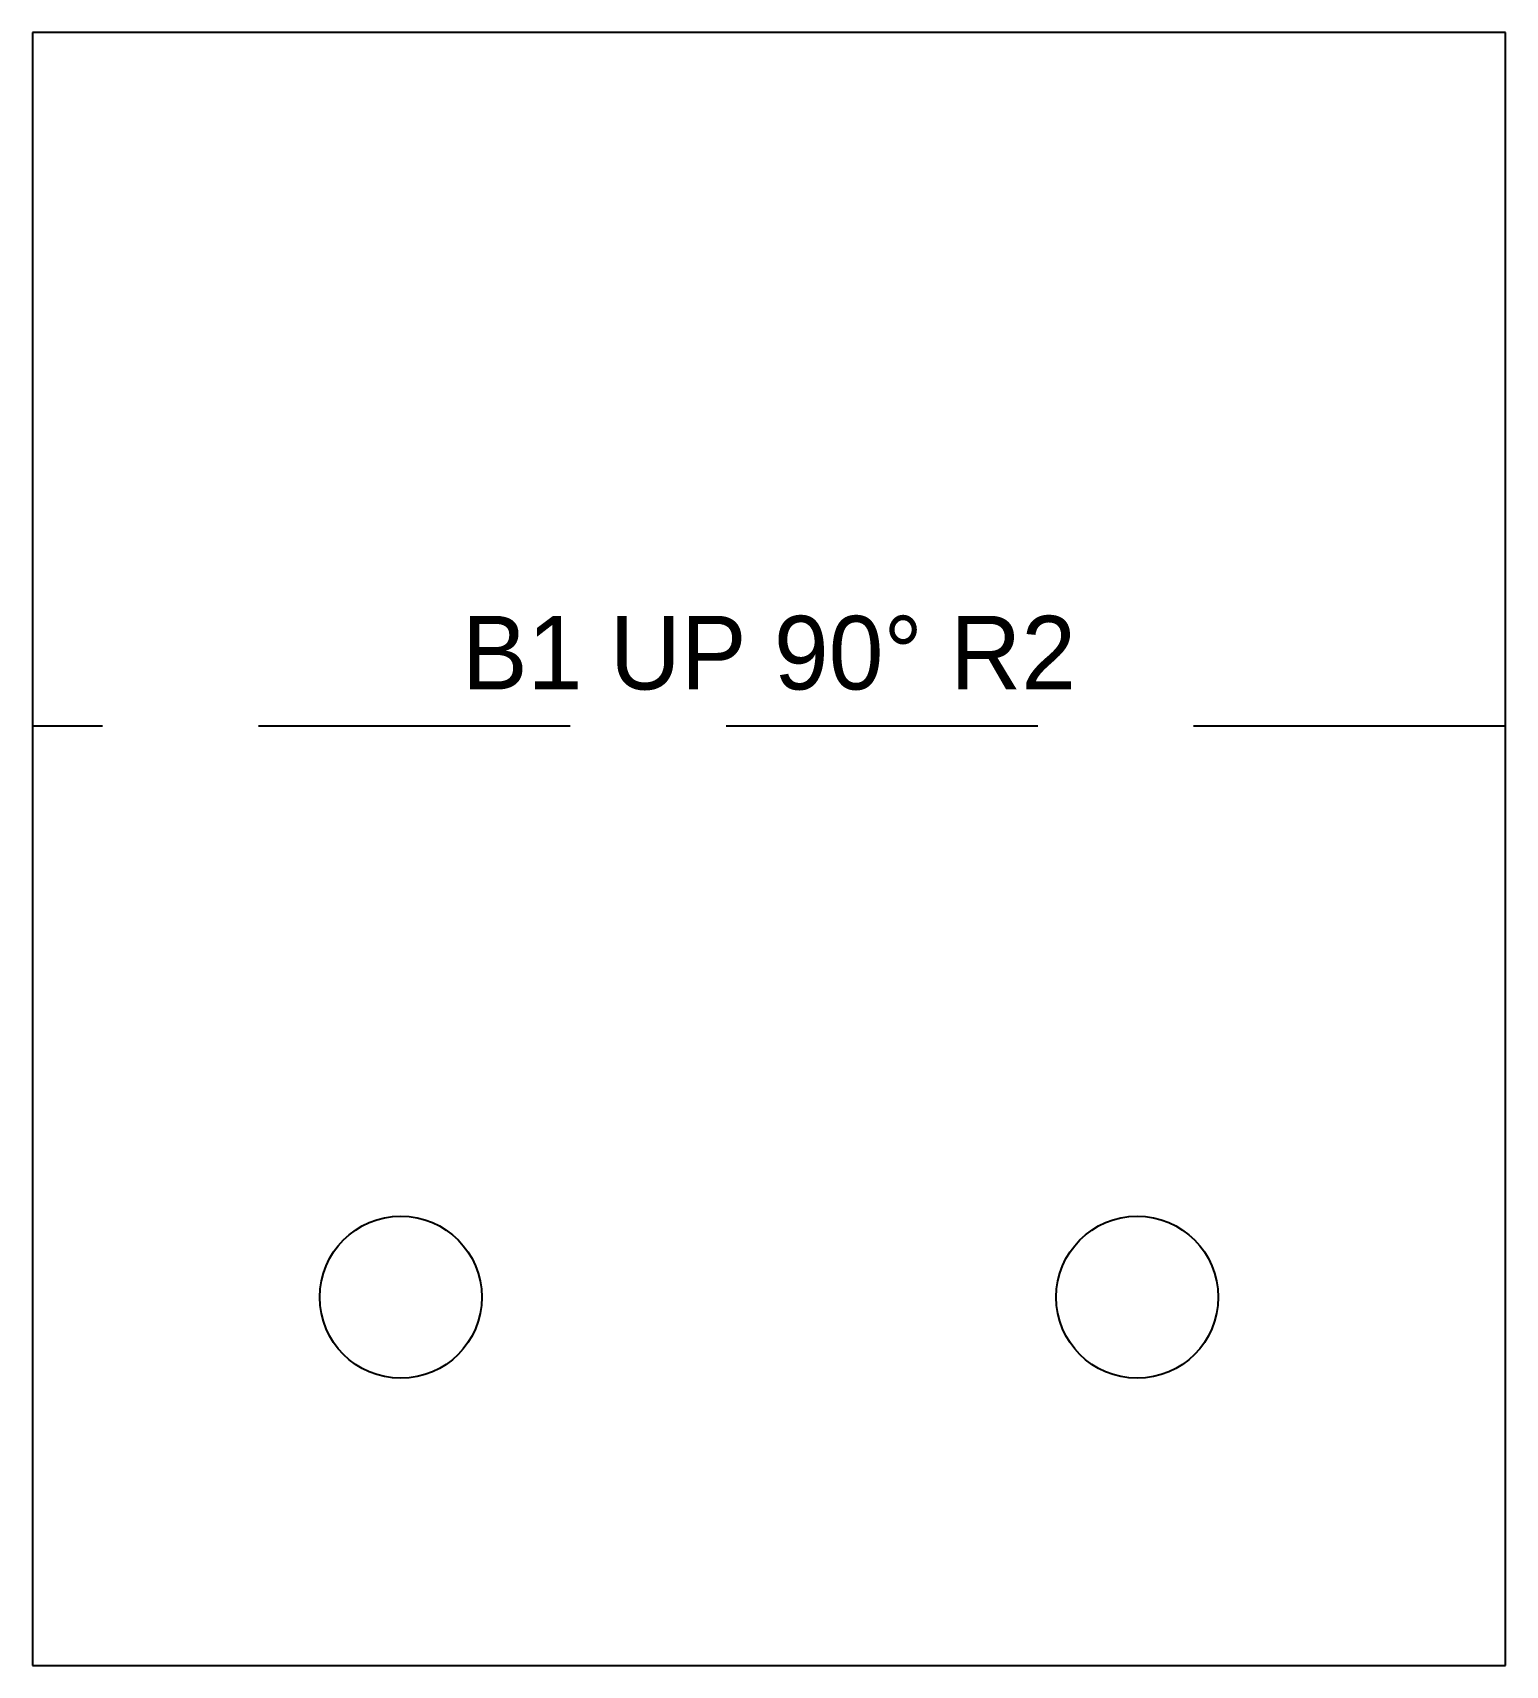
# Model space of a CAD drawing. Header units: millimetres. Extents: x -30 to 30, y -20 to 46.5.
import ezdxf
from ezdxf.enums import TextEntityAlignment as Align

# ---------------------------------------------------------------- set-up
doc = ezdxf.new("R2010")
doc.units = ezdxf.units.MM
doc.linetypes.add('DASHED', pattern=[19.05, 12.7, -6.35])
for name, color, linetype in [('BEND_NOTES', 8, 'Continuous'), ('BEND_UP', 1, 'DASHED'), ('CUT', 4, 'Continuous'), ('OUTLINE', 7, 'Continuous')]:
    doc.layers.add(name, color=color, linetype=linetype)

msp = doc.modelspace()

# ---------------------------------------------------------------- linework, layer by layer
at = {"layer": 'BEND_UP'}
msp.add_line((30, 18.262), (-30, 18.262), dxfattribs=at)
at = {"layer": 'CUT'}
for centre in [(-15, -5), (15, -5)]:
    msp.add_circle(centre, 3.3, dxfattribs=at)
at = {"layer": 'OUTLINE'}
for p, q in [((30, 46.524), (-30, 46.524)), ((-30, 46.524), (-30, 20.524)), ((30, 20.524), (30, 46.524)), ((-30, 20.524), (-30, 16)), ((30, 16), (30, 20.524)), ((-30, 16), (-30, -20)), ((30, -20), (30, 16)), ((-30, -20), (30, -20))]:
    msp.add_line(p, q, dxfattribs=at)

# ---------------------------------------------------------------- texts
at = {"layer": 'BEND_NOTES'}
msp.add_text('B1 UP 90%%d R2', height=3, dxfattribs=at).set_placement((0, 19.762), align=Align.CENTER)

doc.saveas('drawing.dxf')
